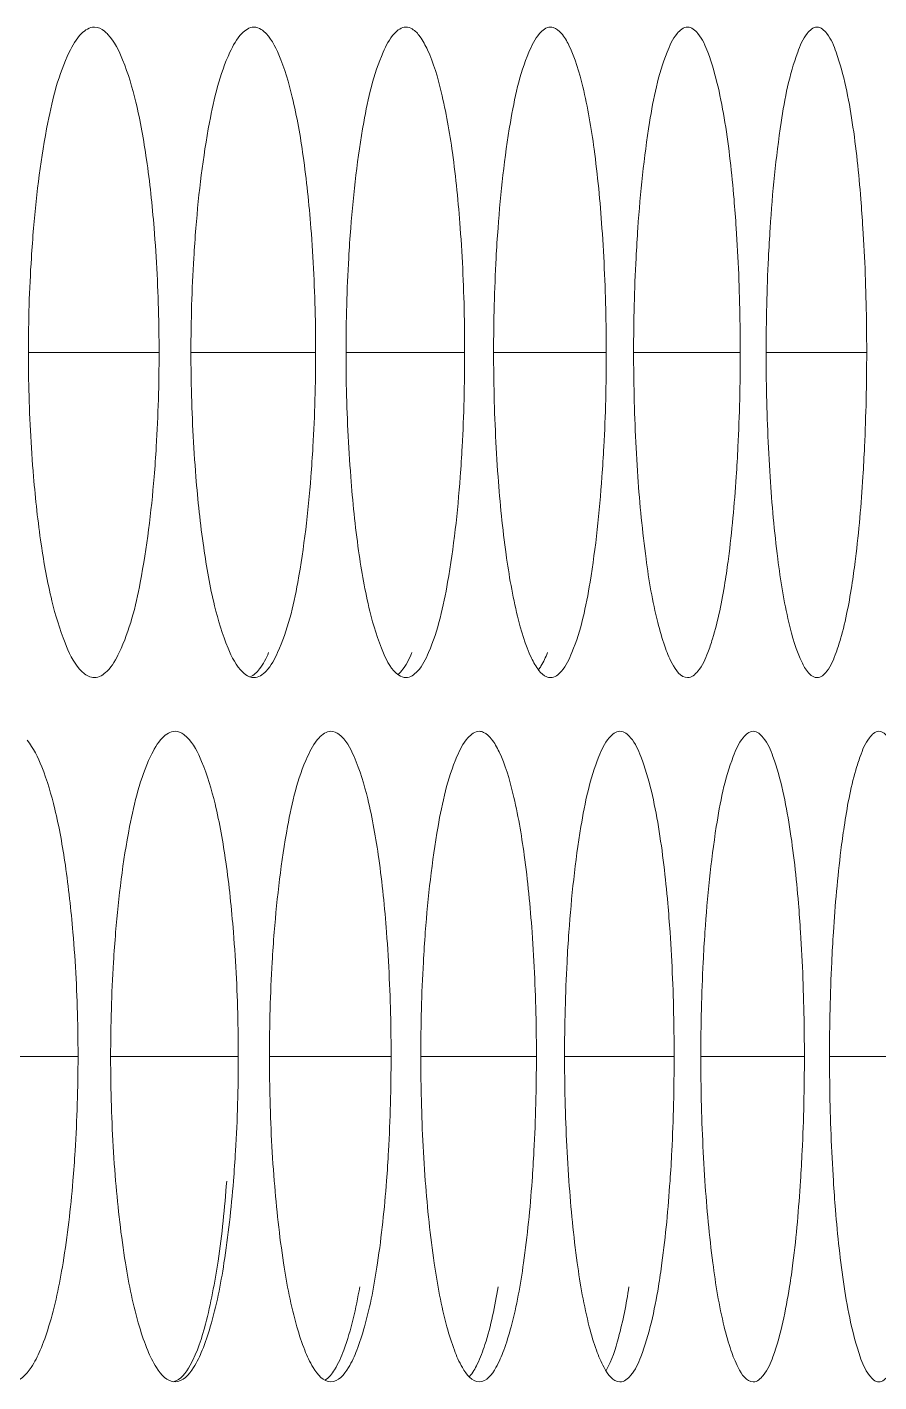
# Model space of a CAD drawing. Header units: millimetres. Extents: x 1177 to 4147, y 93 to 2194.
# Drawn here: x 2906.93 to 2914.79, y 1356.1 to 1368.59 of the extents above; entities that cross this region are included whole.
import ezdxf

# ---------------------------------------------------------------- set-up
doc = ezdxf.new("R2010")
doc.units = ezdxf.units.MM
doc.header["$LTSCALE"] = 0.1
doc.layers.add('标注', color=251, linetype='Continuous', lineweight=9)

msp = doc.modelspace()

# ---------------------------------------------------------------- linework, layer by layer
at = {"layer": '标注'}
for p, q in [((2906.944, 1365.592), (2908.15, 1365.592)), ((2908.444, 1365.592), (2909.595, 1365.592)), ((2909.875, 1365.592), (2910.97, 1365.592)), ((2911.237, 1365.592), (2912.277, 1365.592)), ((2912.529, 1365.592), (2913.513, 1365.592)), ((2913.752, 1365.592), (2914.68, 1365.592)), ((2906.168, 1359.097), (2907.402, 1359.097)), ((2907.703, 1359.097), (2908.881, 1359.097)), ((2909.169, 1359.097), (2910.291, 1359.097)), ((2910.565, 1359.097), (2911.632, 1359.097)), ((2911.892, 1359.097), (2912.903, 1359.097)), ((2913.149, 1359.097), (2914.105, 1359.097)), ((2914.337, 1359.097), (2915.237, 1359.097))]:
    msp.add_line(p, q, dxfattribs=at)
for points, knots in [([(2907.553, 1368.592), (2907.509, 1368.592), (2907.404, 1368.521), (2907.351, 1368.422), (2907.321, 1368.36)], [0, 0, 0, 0, 0.389659, 1, 1, 1, 1]), ([(2907.677, 1368.525), (2907.667, 1368.536), (2907.633, 1368.569), (2907.586, 1368.592), (2907.553, 1368.592)], [0, 0, 0, 0, 0.295107, 1, 1, 1, 1]), ([(2908.104, 1366.739), (2908.087, 1366.951), (2908.045, 1367.339), (2907.954, 1367.86), (2907.84, 1368.249), (2907.739, 1368.459), (2907.677, 1368.525)], [0, 0, 0, 0, 0.343252, 0.632232, 0.852748, 1, 1, 1, 1]), ([(2909.025, 1368.592), (2908.983, 1368.592), (2908.882, 1368.519), (2908.833, 1368.422), (2908.804, 1368.36)], [0, 0, 0, 0, 0.384136, 1, 1, 1, 1]), ([(2909.115, 1368.554), (2909.108, 1368.56), (2909.082, 1368.58), (2909.049, 1368.592), (2909.025, 1368.592)], [0, 0, 0, 0, 0.282086, 1, 1, 1, 1]), ([(2909.551, 1366.739), (2909.534, 1366.961), (2909.492, 1367.365), (2909.399, 1367.903), (2909.285, 1368.29), (2909.18, 1368.498), (2909.115, 1368.554)], [0, 0, 0, 0, 0.353299, 0.646273, 0.86342, 1, 1, 1, 1]), ([(2910.428, 1368.592), (2910.388, 1368.592), (2910.291, 1368.518), (2910.245, 1368.421), (2910.218, 1368.36)], [0, 0, 0, 0, 0.378328, 1, 1, 1, 1]), ([(2910.929, 1366.739), (2910.912, 1366.971), (2910.871, 1367.393), (2910.775, 1367.943), (2910.671, 1368.304), (2910.57, 1368.496), (2910.514, 1368.558), (2910.485, 1368.575)], [0, 0, 0, 0, 0.364158, 0.661207, 0.874207, 0.947517, 1, 1, 1, 1]), ([(2911.762, 1368.592), (2911.723, 1368.592), (2911.63, 1368.515), (2911.589, 1368.421), (2911.563, 1368.36)], [0, 0, 0, 0, 0.37223, 1, 1, 1, 1]), ([(2912.237, 1366.739), (2912.22, 1366.982), (2912.179, 1367.42), (2912.083, 1367.984), (2911.978, 1368.347), (2911.876, 1368.528), (2911.817, 1368.579), (2911.788, 1368.588)], [0, 0, 0, 0, 0.376417, 0.678059, 0.88637, 0.953961, 1, 1, 1, 1]), ([(2913.027, 1368.592), (2912.989, 1368.592), (2912.9, 1368.513), (2912.862, 1368.421), (2912.838, 1368.36)], [0, 0, 0, 0, 0.36584, 1, 1, 1, 1]), ([(2913.372, 1367.713), (2913.336, 1367.932), (2913.276, 1368.219), (2913.153, 1368.513), (2913.064, 1368.592), (2913.027, 1368.592)], [0, 0, 0, 0, 0.68404, 0.884461, 1, 1, 1, 1]), ([(2914.222, 1368.592), (2914.185, 1368.592), (2914.101, 1368.511), (2914.066, 1368.421), (2914.043, 1368.36)], [0, 0, 0, 0, 0.359161, 1, 1, 1, 1]), ([(2914.547, 1367.713), (2914.514, 1367.932), (2914.456, 1368.219), (2914.342, 1368.511), (2914.258, 1368.592), (2914.222, 1368.592)], [0, 0, 0, 0, 0.688296, 0.888112, 1, 1, 1, 1]), ([(2907.321, 1368.36), (2907.222, 1368.158), (2907.088, 1367.613), (2907.019, 1367.066), (2906.992, 1366.739)], [0, 0, 0, 0, 0.407744, 1, 1, 1, 1]), ([(2908.804, 1368.36), (2908.709, 1368.157), (2908.581, 1367.612), (2908.516, 1367.066), (2908.49, 1366.739)], [0, 0, 0, 0, 0.407017, 1, 1, 1, 1]), ([(2910.218, 1368.36), (2910.128, 1368.156), (2910.006, 1367.612), (2909.944, 1367.065), (2909.919, 1366.739)], [0, 0, 0, 0, 0.406317, 1, 1, 1, 1]), ([(2911.563, 1368.36), (2911.476, 1368.155), (2911.361, 1367.611), (2911.302, 1367.065), (2911.278, 1366.739)], [0, 0, 0, 0, 0.405644, 1, 1, 1, 1]), ([(2912.838, 1368.36), (2912.755, 1368.154), (2912.647, 1367.61), (2912.591, 1367.065), (2912.568, 1366.739)], [0, 0, 0, 0, 0.405, 1, 1, 1, 1]), ([(2914.043, 1368.36), (2913.965, 1368.153), (2913.863, 1367.609), (2913.81, 1367.065), (2913.789, 1366.739)], [0, 0, 0, 0, 0.404385, 1, 1, 1, 1]), ([(2913.476, 1366.739), (2913.47, 1366.828), (2913.445, 1367.153), (2913.41, 1367.478), (2913.372, 1367.713)], [0, 0, 0, 0, 0.272672, 1, 1, 1, 1]), ([(2914.645, 1366.739), (2914.639, 1366.828), (2914.616, 1367.153), (2914.583, 1367.478), (2914.547, 1367.713)], [0, 0, 0, 0, 0.272763, 1, 1, 1, 1]), ([(2906.992, 1366.739), (2906.984, 1366.647), (2906.956, 1366.265), (2906.944, 1365.882), (2906.944, 1365.592)], [0, 0, 0, 0, 0.241968, 1, 1, 1, 1]), ([(2908.15, 1365.592), (2908.15, 1365.69), (2908.146, 1366.073), (2908.127, 1366.455), (2908.104, 1366.739)], [0, 0, 0, 0, 0.255908, 1, 1, 1, 1]), ([(2908.49, 1366.739), (2908.482, 1366.647), (2908.456, 1366.265), (2908.444, 1365.882), (2908.444, 1365.592)], [0, 0, 0, 0, 0.241932, 1, 1, 1, 1]), ([(2909.595, 1365.592), (2909.595, 1365.69), (2909.591, 1366.073), (2909.573, 1366.455), (2909.551, 1366.739)], [0, 0, 0, 0, 0.255929, 1, 1, 1, 1]), ([(2909.919, 1366.739), (2909.911, 1366.647), (2909.886, 1366.265), (2909.875, 1365.882), (2909.875, 1365.592)], [0, 0, 0, 0, 0.241898, 1, 1, 1, 1]), ([(2910.97, 1365.592), (2910.97, 1365.69), (2910.967, 1366.073), (2910.95, 1366.455), (2910.929, 1366.739)], [0, 0, 0, 0, 0.255949, 1, 1, 1, 1]), ([(2911.278, 1366.739), (2911.271, 1366.647), (2911.247, 1366.265), (2911.237, 1365.882), (2911.237, 1365.592)], [0, 0, 0, 0, 0.241865, 1, 1, 1, 1]), ([(2912.277, 1365.592), (2912.277, 1365.69), (2912.273, 1366.073), (2912.257, 1366.455), (2912.237, 1366.739)], [0, 0, 0, 0, 0.255968, 1, 1, 1, 1]), ([(2912.568, 1366.739), (2912.562, 1366.647), (2912.539, 1366.265), (2912.529, 1365.882), (2912.529, 1365.592)], [0, 0, 0, 0, 0.241834, 1, 1, 1, 1]), ([(2913.513, 1365.592), (2913.513, 1365.69), (2913.51, 1366.073), (2913.495, 1366.455), (2913.476, 1366.739)], [0, 0, 0, 0, 0.255986, 1, 1, 1, 1]), ([(2913.789, 1366.739), (2913.783, 1366.647), (2913.761, 1366.265), (2913.752, 1365.882), (2913.752, 1365.592)], [0, 0, 0, 0, 0.241805, 1, 1, 1, 1]), ([(2914.68, 1365.592), (2914.68, 1365.69), (2914.677, 1366.073), (2914.663, 1366.455), (2914.645, 1366.739)], [0, 0, 0, 0, 0.256003, 1, 1, 1, 1]), ([(2906.944, 1365.592), (2906.944, 1365.494), (2906.948, 1365.111), (2906.967, 1364.729), (2906.992, 1364.445)], [0, 0, 0, 0, 0.255891, 1, 1, 1, 1]), ([(2908.104, 1364.445), (2908.112, 1364.537), (2908.139, 1364.919), (2908.15, 1365.302), (2908.15, 1365.592)], [0, 0, 0, 0, 0.24194, 1, 1, 1, 1]), ([(2908.444, 1365.592), (2908.444, 1365.494), (2908.448, 1365.111), (2908.467, 1364.729), (2908.49, 1364.445)], [0, 0, 0, 0, 0.255912, 1, 1, 1, 1]), ([(2909.551, 1364.445), (2909.558, 1364.537), (2909.584, 1364.919), (2909.595, 1365.302), (2909.595, 1365.592)], [0, 0, 0, 0, 0.241906, 1, 1, 1, 1]), ([(2909.875, 1365.592), (2909.875, 1365.494), (2909.879, 1365.111), (2909.897, 1364.729), (2909.919, 1364.445)], [0, 0, 0, 0, 0.255933, 1, 1, 1, 1]), ([(2910.929, 1364.445), (2910.936, 1364.537), (2910.96, 1364.919), (2910.97, 1365.302), (2910.97, 1365.592)], [0, 0, 0, 0, 0.241873, 1, 1, 1, 1]), ([(2911.237, 1365.592), (2911.237, 1365.494), (2911.241, 1365.111), (2911.257, 1364.729), (2911.278, 1364.445)], [0, 0, 0, 0, 0.255953, 1, 1, 1, 1]), ([(2912.237, 1364.445), (2912.244, 1364.537), (2912.267, 1364.919), (2912.277, 1365.302), (2912.277, 1365.592)], [0, 0, 0, 0, 0.241842, 1, 1, 1, 1]), ([(2912.529, 1365.592), (2912.529, 1365.494), (2912.533, 1365.111), (2912.548, 1364.729), (2912.568, 1364.445)], [0, 0, 0, 0, 0.255971, 1, 1, 1, 1]), ([(2913.476, 1364.445), (2913.482, 1364.537), (2913.504, 1364.919), (2913.513, 1365.302), (2913.513, 1365.592)], [0, 0, 0, 0, 0.241812, 1, 1, 1, 1]), ([(2913.752, 1365.592), (2913.752, 1365.494), (2913.755, 1365.111), (2913.77, 1364.729), (2913.789, 1364.445)], [0, 0, 0, 0, 0.255989, 1, 1, 1, 1]), ([(2914.645, 1364.445), (2914.651, 1364.537), (2914.671, 1364.919), (2914.68, 1365.302), (2914.68, 1365.592)], [0, 0, 0, 0, 0.241784, 1, 1, 1, 1]), ([(2906.992, 1364.445), (2907.009, 1364.237), (2907.051, 1363.854), (2907.143, 1363.339), (2907.257, 1362.951), (2907.357, 1362.74), (2907.417, 1362.67)], [0, 0, 0, 0, 0.339935, 0.62764, 0.849308, 1, 1, 1, 1]), ([(2907.782, 1362.824), (2907.88, 1363.027), (2908.011, 1363.571), (2908.078, 1364.118), (2908.104, 1364.445)], [0, 0, 0, 0, 0.407475, 1, 1, 1, 1]), ([(2908.49, 1364.445), (2908.507, 1364.227), (2908.55, 1363.828), (2908.643, 1363.296), (2908.758, 1362.908), (2908.861, 1362.7), (2908.925, 1362.64)], [0, 0, 0, 0, 0.349668, 0.641268, 0.859711, 1, 1, 1, 1]), ([(2909.244, 1362.824), (2909.338, 1363.028), (2909.463, 1363.572), (2909.526, 1364.119), (2909.551, 1364.445)], [0, 0, 0, 0, 0.406757, 1, 1, 1, 1]), ([(2909.919, 1364.445), (2909.936, 1364.216), (2909.978, 1363.802), (2910.074, 1363.252), (2910.189, 1362.869), (2910.294, 1362.662), (2910.361, 1362.616)], [0, 0, 0, 0, 0.360647, 0.656591, 0.871311, 1, 1, 1, 1]), ([(2910.637, 1362.824), (2910.726, 1363.029), (2910.845, 1363.573), (2910.905, 1364.119), (2910.929, 1364.445)], [0, 0, 0, 0, 0.406066, 1, 1, 1, 1]), ([(2911.278, 1364.445), (2911.296, 1364.205), (2911.338, 1363.773), (2911.435, 1363.214), (2911.54, 1362.851), (2911.642, 1362.667), (2911.698, 1362.611), (2911.727, 1362.599)], [0, 0, 0, 0, 0.372333, 0.672575, 0.882635, 0.952132, 1, 1, 1, 1]), ([(2911.96, 1362.824), (2912.045, 1363.03), (2912.157, 1363.574), (2912.214, 1364.119), (2912.237, 1364.445)], [0, 0, 0, 0, 0.405403, 1, 1, 1, 1]), ([(2912.568, 1364.445), (2912.586, 1364.192), (2912.629, 1363.74), (2912.715, 1363.222), (2912.808, 1362.896), (2912.877, 1362.723), (2912.962, 1362.592), (2913.027, 1362.592)], [0, 0, 0, 0, 0.389161, 0.695877, 0.811486, 0.900262, 1, 1, 1, 1]), ([(2913.372, 1363.471), (2913.384, 1363.544), (2913.43, 1363.867), (2913.459, 1364.192), (2913.476, 1364.445)], [0, 0, 0, 0, 0.224828, 1, 1, 1, 1]), ([(2913.789, 1364.445), (2913.805, 1364.192), (2913.845, 1363.741), (2913.937, 1363.165), (2914.039, 1362.804), (2914.136, 1362.632), (2914.196, 1362.592), (2914.222, 1362.592)], [0, 0, 0, 0, 0.389812, 0.696656, 0.899917, 0.961012, 1, 1, 1, 1]), ([(2914.547, 1363.471), (2914.558, 1363.544), (2914.602, 1363.867), (2914.629, 1364.192), (2914.645, 1364.445)], [0, 0, 0, 0, 0.224714, 1, 1, 1, 1]), ([(2913.214, 1362.824), (2913.23, 1362.865), (2913.301, 1363.076), (2913.344, 1363.296), (2913.372, 1363.471)], [0, 0, 0, 0, 0.199302, 1, 1, 1, 1]), ([(2914.398, 1362.824), (2914.413, 1362.865), (2914.48, 1363.077), (2914.52, 1363.296), (2914.547, 1363.471)], [0, 0, 0, 0, 0.198767, 1, 1, 1, 1]), ([(2907.553, 1362.592), (2907.596, 1362.592), (2907.701, 1362.663), (2907.752, 1362.762), (2907.782, 1362.824)], [0, 0, 0, 0, 0.389686, 1, 1, 1, 1]), ([(2908.989, 1362.599), (2909.025, 1362.612), (2909.096, 1362.685), (2909.138, 1362.77), (2909.161, 1362.823)], [0, 0, 0, 0, 0.398504, 1, 1, 1, 1]), ([(2909.025, 1362.592), (2909.067, 1362.592), (2909.168, 1362.665), (2909.216, 1362.762), (2909.244, 1362.824)], [0, 0, 0, 0, 0.384127, 1, 1, 1, 1]), ([(2910.356, 1362.622), (2910.368, 1362.631), (2910.423, 1362.69), (2910.458, 1362.764), (2910.482, 1362.823)], [0, 0, 0, 0, 0.193099, 1, 1, 1, 1]), ([(2910.428, 1362.592), (2910.469, 1362.592), (2910.566, 1362.666), (2910.61, 1362.763), (2910.637, 1362.824)], [0, 0, 0, 0, 0.37828, 1, 1, 1, 1]), ([(2911.653, 1362.666), (2911.661, 1362.676), (2911.693, 1362.726), (2911.717, 1362.78), (2911.734, 1362.823)], [0, 0, 0, 0, 0.212146, 1, 1, 1, 1]), ([(2911.762, 1362.592), (2911.801, 1362.592), (2911.894, 1362.669), (2911.935, 1362.763), (2911.96, 1362.824)], [0, 0, 0, 0, 0.372142, 1, 1, 1, 1]), ([(2913.027, 1362.592), (2913.064, 1362.592), (2913.153, 1362.671), (2913.19, 1362.763), (2913.214, 1362.824)], [0, 0, 0, 0, 0.36571, 1, 1, 1, 1]), ([(2914.222, 1362.592), (2914.258, 1362.592), (2914.342, 1362.673), (2914.376, 1362.763), (2914.398, 1362.824)], [0, 0, 0, 0, 0.358988, 1, 1, 1, 1]), ([(2907.417, 1362.67), (2907.428, 1362.658), (2907.464, 1362.62), (2907.516, 1362.592), (2907.553, 1362.592)], [0, 0, 0, 0, 0.300688, 1, 1, 1, 1]), ([(2908.925, 1362.64), (2908.933, 1362.632), (2908.961, 1362.608), (2908.998, 1362.592), (2909.025, 1362.592)], [0, 0, 0, 0, 0.288207, 1, 1, 1, 1]), ([(2907.355, 1360.244), (2907.337, 1360.451), (2907.296, 1360.831), (2907.205, 1361.344), (2907.092, 1361.732), (2906.992, 1361.943), (2906.932, 1362.014)], [0, 0, 0, 0, 0.338668, 0.625811, 0.847843, 1, 1, 1, 1]), ([(2908.298, 1362.097), (2908.254, 1362.097), (2908.151, 1362.025), (2908.101, 1361.927), (2908.071, 1361.865)], [0, 0, 0, 0, 0.386933, 1, 1, 1, 1]), ([(2908.404, 1362.045), (2908.396, 1362.053), (2908.366, 1362.079), (2908.326, 1362.097), (2908.298, 1362.097)], [0, 0, 0, 0, 0.288854, 1, 1, 1, 1]), ([(2908.836, 1360.244), (2908.819, 1360.461), (2908.778, 1360.857), (2908.685, 1361.386), (2908.571, 1361.775), (2908.468, 1361.983), (2908.404, 1362.045)], [0, 0, 0, 0, 0.348125, 0.639047, 0.857939, 1, 1, 1, 1]), ([(2909.735, 1362.097), (2909.694, 1362.097), (2909.595, 1362.023), (2909.548, 1361.926), (2909.52, 1361.865)], [0, 0, 0, 0, 0.381268, 1, 1, 1, 1]), ([(2910.249, 1360.244), (2910.232, 1360.471), (2910.19, 1360.883), (2910.096, 1361.43), (2909.981, 1361.814), (2909.876, 1362.021), (2909.809, 1362.07)], [0, 0, 0, 0, 0.358786, 0.65392, 0.869192, 1, 1, 1, 1]), ([(2911.104, 1362.097), (2911.064, 1362.097), (2910.969, 1362.021), (2910.926, 1361.926), (2910.899, 1361.865)], [0, 0, 0, 0, 0.375316, 1, 1, 1, 1]), ([(2911.592, 1360.244), (2911.575, 1360.482), (2911.534, 1360.911), (2911.438, 1361.468), (2911.333, 1361.831), (2911.231, 1362.017), (2911.174, 1362.074), (2911.145, 1362.087)], [0, 0, 0, 0, 0.370156, 0.669475, 0.880231, 0.950761, 1, 1, 1, 1]), ([(2912.403, 1362.097), (2912.365, 1362.097), (2912.274, 1362.019), (2912.234, 1361.926), (2912.209, 1361.865)], [0, 0, 0, 0, 0.369072, 1, 1, 1, 1]), ([(2912.758, 1361.217), (2912.722, 1361.437), (2912.66, 1361.725), (2912.532, 1362.019), (2912.442, 1362.097), (2912.403, 1362.097)], [0, 0, 0, 0, 0.68191, 0.882647, 1, 1, 1, 1]), ([(2913.633, 1362.097), (2913.596, 1362.097), (2913.509, 1362.017), (2913.473, 1361.925), (2913.449, 1361.865)], [0, 0, 0, 0, 0.362536, 1, 1, 1, 1]), ([(2913.968, 1361.217), (2913.934, 1361.437), (2913.875, 1361.724), (2913.756, 1362.017), (2913.67, 1362.097), (2913.633, 1362.097)], [0, 0, 0, 0, 0.686169, 0.886283, 1, 1, 1, 1]), ([(2914.793, 1362.097), (2914.757, 1362.097), (2914.675, 1362.014), (2914.642, 1361.925), (2914.62, 1361.865)], [0, 0, 0, 0, 0.355714, 1, 1, 1, 1]), ([(2915.108, 1361.217), (2915.076, 1361.436), (2915.02, 1361.723), (2914.91, 1362.015), (2914.828, 1362.097), (2914.793, 1362.097)], [0, 0, 0, 0, 0.690419, 0.889948, 1, 1, 1, 1]), ([(2908.071, 1361.865), (2907.975, 1361.662), (2907.843, 1361.118), (2907.776, 1360.57), (2907.749, 1360.244)], [0, 0, 0, 0, 0.407378, 1, 1, 1, 1]), ([(2909.52, 1361.865), (2909.427, 1361.661), (2909.302, 1361.117), (2909.239, 1360.57), (2909.213, 1360.244)], [0, 0, 0, 0, 0.406664, 1, 1, 1, 1]), ([(2910.899, 1361.865), (2910.811, 1361.66), (2910.692, 1361.116), (2910.632, 1360.57), (2910.607, 1360.244)], [0, 0, 0, 0, 0.405977, 1, 1, 1, 1]), ([(2912.209, 1361.865), (2912.125, 1361.659), (2912.013, 1361.115), (2911.955, 1360.57), (2911.932, 1360.244)], [0, 0, 0, 0, 0.405318, 1, 1, 1, 1]), ([(2913.449, 1361.865), (2913.369, 1361.658), (2913.264, 1361.115), (2913.209, 1360.57), (2913.187, 1360.244)], [0, 0, 0, 0, 0.404689, 1, 1, 1, 1]), ([(2914.62, 1361.865), (2914.605, 1361.824), (2914.538, 1361.612), (2914.498, 1361.393), (2914.472, 1361.217)], [0, 0, 0, 0, 0.198639, 1, 1, 1, 1]), ([(2912.865, 1360.244), (2912.859, 1360.333), (2912.834, 1360.658), (2912.797, 1360.983), (2912.758, 1361.217)], [0, 0, 0, 0, 0.272625, 1, 1, 1, 1]), ([(2914.069, 1360.244), (2914.064, 1360.333), (2914.04, 1360.658), (2914.005, 1360.983), (2913.968, 1361.217)], [0, 0, 0, 0, 0.272718, 1, 1, 1, 1]), ([(2914.472, 1361.217), (2914.461, 1361.145), (2914.417, 1360.822), (2914.389, 1360.496), (2914.373, 1360.244)], [0, 0, 0, 0, 0.224713, 1, 1, 1, 1]), ([(2907.402, 1359.097), (2907.402, 1359.195), (2907.398, 1359.578), (2907.379, 1359.96), (2907.355, 1360.244)], [0, 0, 0, 0, 0.255897, 1, 1, 1, 1]), ([(2907.749, 1360.244), (2907.742, 1360.152), (2907.714, 1359.77), (2907.703, 1359.387), (2907.703, 1359.097)], [0, 0, 0, 0, 0.24195, 1, 1, 1, 1]), ([(2908.881, 1359.097), (2908.881, 1359.195), (2908.877, 1359.578), (2908.859, 1359.96), (2908.836, 1360.244)], [0, 0, 0, 0, 0.255919, 1, 1, 1, 1]), ([(2909.213, 1360.244), (2909.205, 1360.152), (2909.179, 1359.77), (2909.169, 1359.387), (2909.169, 1359.097)], [0, 0, 0, 0, 0.241915, 1, 1, 1, 1]), ([(2910.291, 1359.097), (2910.291, 1359.195), (2910.288, 1359.577), (2910.27, 1359.96), (2910.249, 1360.244)], [0, 0, 0, 0, 0.255939, 1, 1, 1, 1]), ([(2910.607, 1360.244), (2910.6, 1360.152), (2910.575, 1359.77), (2910.565, 1359.387), (2910.565, 1359.097)], [0, 0, 0, 0, 0.241881, 1, 1, 1, 1]), ([(2911.632, 1359.097), (2911.632, 1359.195), (2911.629, 1359.577), (2911.612, 1359.96), (2911.592, 1360.244)], [0, 0, 0, 0, 0.255958, 1, 1, 1, 1]), ([(2911.932, 1360.244), (2911.925, 1360.152), (2911.902, 1359.77), (2911.892, 1359.387), (2911.892, 1359.097)], [0, 0, 0, 0, 0.24185, 1, 1, 1, 1]), ([(2912.903, 1359.097), (2912.903, 1359.195), (2912.9, 1359.577), (2912.885, 1359.96), (2912.865, 1360.244)], [0, 0, 0, 0, 0.255977, 1, 1, 1, 1]), ([(2913.187, 1360.244), (2913.181, 1360.152), (2913.159, 1359.77), (2913.149, 1359.387), (2913.149, 1359.097)], [0, 0, 0, 0, 0.24182, 1, 1, 1, 1]), ([(2914.105, 1359.097), (2914.105, 1359.195), (2914.102, 1359.577), (2914.088, 1359.96), (2914.069, 1360.244)], [0, 0, 0, 0, 0.255994, 1, 1, 1, 1]), ([(2914.373, 1360.244), (2914.367, 1360.152), (2914.346, 1359.77), (2914.337, 1359.387), (2914.337, 1359.097)], [0, 0, 0, 0, 0.241791, 1, 1, 1, 1]), ([(2907.355, 1357.95), (2907.363, 1358.042), (2907.39, 1358.424), (2907.402, 1358.807), (2907.402, 1359.097)], [0, 0, 0, 0, 0.241958, 1, 1, 1, 1]), ([(2907.703, 1359.097), (2907.703, 1358.999), (2907.707, 1358.616), (2907.726, 1358.233), (2907.749, 1357.95)], [0, 0, 0, 0, 0.255902, 1, 1, 1, 1]), ([(2908.836, 1357.95), (2908.844, 1358.042), (2908.87, 1358.424), (2908.881, 1358.807), (2908.881, 1359.097)], [0, 0, 0, 0, 0.241923, 1, 1, 1, 1]), ([(2909.169, 1359.097), (2909.169, 1358.999), (2909.172, 1358.616), (2909.19, 1358.233), (2909.213, 1357.95)], [0, 0, 0, 0, 0.255923, 1, 1, 1, 1]), ([(2910.249, 1357.95), (2910.256, 1358.042), (2910.281, 1358.424), (2910.291, 1358.807), (2910.291, 1359.097)], [0, 0, 0, 0, 0.241889, 1, 1, 1, 1]), ([(2910.565, 1359.097), (2910.565, 1358.999), (2910.569, 1358.616), (2910.586, 1358.234), (2910.607, 1357.95)], [0, 0, 0, 0, 0.255943, 1, 1, 1, 1]), ([(2911.592, 1357.95), (2911.599, 1358.042), (2911.622, 1358.424), (2911.632, 1358.807), (2911.632, 1359.097)], [0, 0, 0, 0, 0.241857, 1, 1, 1, 1]), ([(2911.892, 1359.097), (2911.892, 1358.999), (2911.895, 1358.616), (2911.912, 1358.234), (2911.932, 1357.95)], [0, 0, 0, 0, 0.255962, 1, 1, 1, 1]), ([(2912.865, 1357.95), (2912.872, 1358.042), (2912.894, 1358.424), (2912.903, 1358.807), (2912.903, 1359.097)], [0, 0, 0, 0, 0.241827, 1, 1, 1, 1]), ([(2913.149, 1359.097), (2913.149, 1358.999), (2913.153, 1358.616), (2913.168, 1358.234), (2913.187, 1357.95)], [0, 0, 0, 0, 0.25598, 1, 1, 1, 1]), ([(2914.069, 1357.95), (2914.075, 1358.042), (2914.096, 1358.424), (2914.105, 1358.807), (2914.105, 1359.097)], [0, 0, 0, 0, 0.241798, 1, 1, 1, 1]), ([(2914.337, 1359.097), (2914.337, 1358.999), (2914.34, 1358.616), (2914.355, 1358.234), (2914.373, 1357.95)], [0, 0, 0, 0, 0.255998, 1, 1, 1, 1]), ([(2906.79, 1356.097), (2906.864, 1356.097), (2906.973, 1356.218), (2907.062, 1356.4), (2907.176, 1356.723), (2907.281, 1357.244), (2907.334, 1357.697), (2907.355, 1357.95)], [0, 0, 0, 0, 0.111064, 0.20129, 0.316571, 0.618765, 1, 1, 1, 1]), ([(2907.749, 1357.95), (2907.77, 1357.697), (2907.822, 1357.244), (2907.925, 1356.724), (2908.036, 1356.4), (2908.121, 1356.22), (2908.225, 1356.097), (2908.298, 1356.097)], [0, 0, 0, 0, 0.382755, 0.685896, 0.801293, 0.891275, 1, 1, 1, 1]), ([(2908.279, 1356.098), (2908.351, 1356.111), (2908.486, 1356.312), (2908.601, 1356.682), (2908.712, 1357.262), (2908.755, 1357.702), (2908.774, 1357.949)], [0, 0, 0, 0, 0.111468, 0.318884, 0.621199, 1, 1, 1, 1]), ([(2908.298, 1356.097), (2908.369, 1356.097), (2908.473, 1356.22), (2908.557, 1356.401), (2908.666, 1356.724), (2908.766, 1357.244), (2908.816, 1357.697), (2908.836, 1357.95)], [0, 0, 0, 0, 0.108467, 0.19832, 0.313649, 0.61688, 1, 1, 1, 1]), ([(2909.213, 1357.95), (2909.233, 1357.697), (2909.282, 1357.244), (2909.38, 1356.724), (2909.486, 1356.401), (2909.566, 1356.222), (2909.666, 1356.097), (2909.735, 1356.097)], [0, 0, 0, 0, 0.384622, 0.688794, 0.804243, 0.893862, 1, 1, 1, 1]), ([(2909.735, 1356.097), (2909.805, 1356.097), (2909.904, 1356.222), (2909.983, 1356.401), (2910.087, 1356.725), (2910.182, 1357.244), (2910.23, 1357.697), (2910.249, 1357.95)], [0, 0, 0, 0, 0.105877, 0.19537, 0.310755, 0.615019, 1, 1, 1, 1]), ([(2910.607, 1357.95), (2910.626, 1357.697), (2910.673, 1357.244), (2910.766, 1356.725), (2910.867, 1356.401), (2910.943, 1356.224), (2911.036, 1356.097), (2911.104, 1356.097)], [0, 0, 0, 0, 0.386462, 0.691659, 0.807167, 0.896437, 1, 1, 1, 1]), ([(2911.104, 1356.097), (2911.172, 1356.097), (2911.265, 1356.225), (2911.339, 1356.401), (2911.438, 1356.725), (2911.529, 1357.245), (2911.574, 1357.697), (2911.592, 1357.95)], [0, 0, 0, 0, 0.1033, 0.192449, 0.307895, 0.613186, 1, 1, 1, 1]), ([(2911.932, 1357.95), (2911.95, 1357.697), (2911.994, 1357.245), (2912.082, 1356.726), (2912.178, 1356.401), (2912.249, 1356.227), (2912.337, 1356.097), (2912.403, 1356.097)], [0, 0, 0, 0, 0.38827, 0.694483, 0.810057, 0.898993, 1, 1, 1, 1]), ([(2912.758, 1356.976), (2912.77, 1357.049), (2912.818, 1357.372), (2912.848, 1357.697), (2912.865, 1357.95)], [0, 0, 0, 0, 0.224887, 1, 1, 1, 1]), ([(2913.187, 1357.95), (2913.204, 1357.697), (2913.246, 1357.245), (2913.329, 1356.727), (2913.42, 1356.401), (2913.487, 1356.229), (2913.569, 1356.097), (2913.633, 1356.097)], [0, 0, 0, 0, 0.390043, 0.697257, 0.812903, 0.901523, 1, 1, 1, 1]), ([(2913.968, 1356.976), (2913.98, 1357.049), (2914.025, 1357.372), (2914.053, 1357.697), (2914.069, 1357.95)], [0, 0, 0, 0, 0.22477, 1, 1, 1, 1]), ([(2914.373, 1357.95), (2914.378, 1357.861), (2914.402, 1357.535), (2914.436, 1357.211), (2914.472, 1356.976)], [0, 0, 0, 0, 0.272759, 1, 1, 1, 1]), ([(2909.681, 1356.112), (2909.719, 1356.135), (2909.788, 1356.227), (2909.911, 1356.512), (2909.967, 1356.777), (2910.002, 1356.975)], [0, 0, 0, 0, 0.140778, 0.353745, 1, 1, 1, 1]), ([(2911.014, 1356.146), (2911.044, 1356.179), (2911.099, 1356.277), (2911.2, 1356.551), (2911.249, 1356.795), (2911.279, 1356.975)], [0, 0, 0, 0, 0.156313, 0.375879, 1, 1, 1, 1]), ([(2912.276, 1356.203), (2912.329, 1356.296), (2912.41, 1356.555), (2912.462, 1356.816), (2912.486, 1356.975)], [0, 0, 0, 0, 0.39943, 1, 1, 1, 1]), ([(2912.403, 1356.097), (2912.442, 1356.097), (2912.532, 1356.174), (2912.66, 1356.469), (2912.722, 1356.757), (2912.758, 1356.976)], [0, 0, 0, 0, 0.117353, 0.31809, 1, 1, 1, 1]), ([(2913.633, 1356.097), (2913.67, 1356.097), (2913.756, 1356.177), (2913.875, 1356.47), (2913.934, 1356.757), (2913.968, 1356.976)], [0, 0, 0, 0, 0.113717, 0.313831, 1, 1, 1, 1]), ([(2914.472, 1356.976), (2914.505, 1356.757), (2914.562, 1356.47), (2914.675, 1356.179), (2914.757, 1356.097), (2914.793, 1356.097)], [0, 0, 0, 0, 0.690007, 0.889741, 1, 1, 1, 1]), ([(2914.793, 1356.097), (2914.828, 1356.097), (2914.91, 1356.179), (2915.02, 1356.47), (2915.076, 1356.757), (2915.108, 1356.976)], [0, 0, 0, 0, 0.110052, 0.309581, 1, 1, 1, 1])]:
    msp.add_open_spline(points, degree=3, knots=knots, dxfattribs=at)
for points in [[(2910.485, 1368.575), (2910.468, 1368.585), (2910.448, 1368.592), (2910.428, 1368.592)], [(2911.788, 1368.588), (2911.78, 1368.591), (2911.771, 1368.592), (2911.762, 1368.592)], [(2910.361, 1362.616), (2910.381, 1362.602), (2910.405, 1362.592), (2910.428, 1362.592)], [(2911.727, 1362.599), (2911.738, 1362.595), (2911.75, 1362.592), (2911.762, 1362.592)], [(2909.809, 1362.07), (2909.788, 1362.085), (2909.761, 1362.097), (2909.735, 1362.097)], [(2911.145, 1362.087), (2911.133, 1362.093), (2911.118, 1362.097), (2911.104, 1362.097)]]:
    msp.add_open_spline(points, degree=3, dxfattribs=at)

doc.saveas('drawing.dxf')
